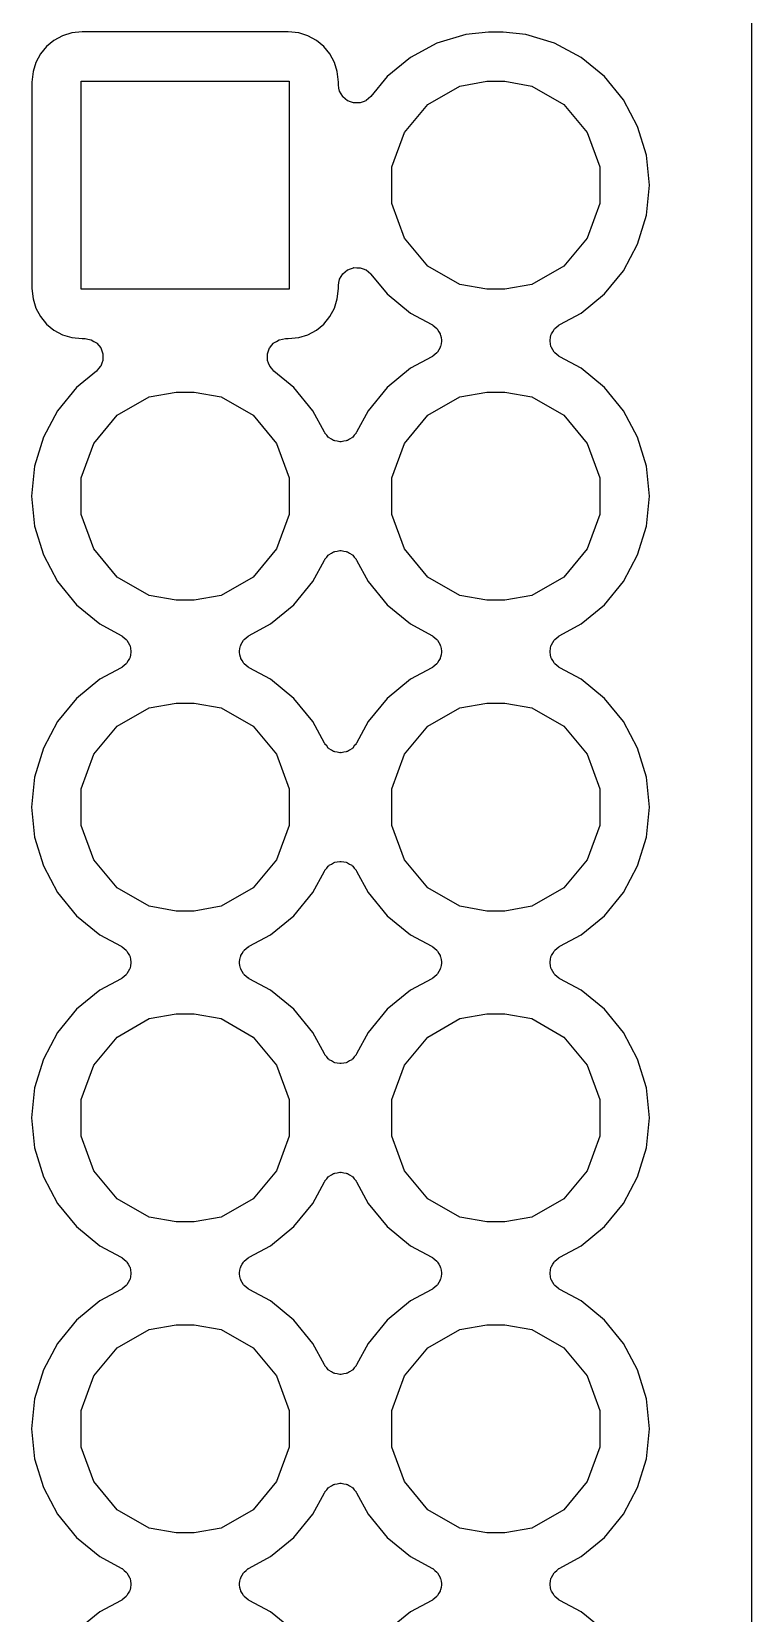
# Model space of a CAD drawing. Extents: x 91 to 190.2, y -113.9 to -59.9.
# Drawn here: x 183.63 to 189.52, y -82.08 to -69.15 of the extents above; entities that cross this region are included whole.
import ezdxf

# ---------------------------------------------------------------- set-up
doc = ezdxf.new("R2010")
doc.units = 0
doc.header["$MEASUREMENT"] = 0
doc.layers.add('BLACK', color=7, linetype='CONTINUOUS')

msp = doc.modelspace()

# ---------------------------------------------------------------- linework, layer by layer
at = {"layer": 'BLACK', "linetype": 'CONTINUOUS'}
for p, q in [((189.52, -62.0385), (189.52, -108.284)), ((183.817, -69.2258), (183.756, -69.2758)), ((183.886, -69.1887), (183.817, -69.2258)), ((183.962, -69.1658), (183.886, -69.1887)), ((184.047, -69.1573), (183.962, -69.1658)), ((185.733, -69.1573), (184.047, -69.1573)), ((185.818, -69.1658), (185.733, -69.1573)), ((185.894, -69.1887), (185.818, -69.1658)), ((185.963, -69.2258), (185.894, -69.1887)), ((186.024, -69.2758), (185.963, -69.2258)), ((186.949, -69.2496), (186.732, -69.3656)), ((187.185, -69.1781), (186.949, -69.2496)), ((187.369, -69.16), (187.185, -69.1781)), ((187.491, -69.16), (187.369, -69.16)), ((187.675, -69.1781), (187.491, -69.16)), ((187.911, -69.2496), (187.675, -69.1781)), ((188.128, -69.3656), (187.911, -69.2496)), ((183.706, -69.3367), (183.669, -69.4062)), ((183.756, -69.2758), (183.706, -69.3367)), ((186.074, -69.3367), (186.024, -69.2758)), ((186.111, -69.4062), (186.074, -69.3367)), ((186.732, -69.3656), (186.542, -69.5218)), ((188.318, -69.5218), (188.128, -69.3656)), ((183.646, -69.4816), (183.637, -69.5674)), ((183.669, -69.4062), (183.646, -69.4816)), ((186.134, -69.4816), (186.111, -69.4062)), ((186.143, -69.5674), (186.134, -69.4816)), ((186.542, -69.5218), (186.409, -69.6842)), ((188.474, -69.7122), (188.318, -69.5218)), ((183.637, -69.5674), (183.637, -71.2526)), ((184.04, -71.26), (184.04, -69.56)), ((184.04, -69.56), (185.74, -69.56)), ((185.74, -69.56), (185.74, -71.26)), ((186.143, -69.589), (186.143, -69.5674)), ((186.143, -69.5898), (186.143, -69.589)), ((186.143, -69.5907), (186.143, -69.5898)), ((186.147, -69.6154), (186.143, -69.5907)), ((186.152, -69.6403), (186.147, -69.6154)), ((186.152, -69.641), (186.152, -69.6403)), ((186.152, -69.6419), (186.152, -69.641)), ((186.165, -69.6635), (186.152, -69.6419)), ((186.875, -69.7488), (187.135, -69.5989)), ((187.135, -69.5989), (187.356, -69.56)), ((187.356, -69.56), (187.504, -69.56)), ((187.504, -69.56), (187.725, -69.5989)), ((187.725, -69.5989), (187.985, -69.7488)), ((186.178, -69.6854), (186.165, -69.6635)), ((186.178, -69.686), (186.178, -69.6854)), ((186.179, -69.6867), (186.178, -69.686)), ((186.198, -69.7027), (186.179, -69.6867)), ((186.218, -69.7189), (186.198, -69.7027)), ((186.218, -69.7192), (186.218, -69.7189)), ((186.219, -69.7197), (186.218, -69.7192)), ((186.243, -69.7281), (186.219, -69.7197)), ((186.267, -69.7367), (186.243, -69.7281)), ((186.268, -69.737), (186.267, -69.7367)), ((186.267, -69.7367), (186.267, -69.7367)), ((186.293, -69.7367), (186.268, -69.737)), ((186.319, -69.7367), (186.293, -69.7367)), ((186.32, -69.7364), (186.319, -69.7365)), ((186.319, -69.7365), (186.319, -69.7367)), ((186.344, -69.7276), (186.32, -69.7364)), ((186.368, -69.7189), (186.344, -69.7276)), ((186.369, -69.7181), (186.368, -69.7184)), ((186.368, -69.7184), (186.368, -69.7189)), ((186.388, -69.7017), (186.369, -69.7181)), ((186.408, -69.6854), (186.388, -69.7017)), ((186.409, -69.6842), (186.408, -69.6847)), ((186.408, -69.6847), (186.408, -69.6854)), ((186.683, -69.9784), (186.875, -69.7488)), ((187.985, -69.7488), (188.177, -69.9784)), ((188.59, -69.9293), (188.474, -69.7122)), ((186.58, -70.2601), (186.683, -69.9784)), ((188.177, -69.9784), (188.28, -70.2601)), ((188.662, -70.165), (188.59, -69.9293)), ((188.686, -70.41), (188.662, -70.165)), ((186.58, -70.5599), (186.58, -70.2601)), ((188.28, -70.2601), (188.28, -70.5599)), ((188.662, -70.655), (188.686, -70.41)), ((186.683, -70.8416), (186.58, -70.5599)), ((188.28, -70.5599), (188.177, -70.8416)), ((188.59, -70.8907), (188.662, -70.655)), ((186.875, -71.0712), (186.683, -70.8416)), ((188.177, -70.8416), (187.985, -71.0712)), ((188.474, -71.1078), (188.59, -70.8907)), ((187.135, -71.2211), (186.875, -71.0712)), ((187.985, -71.0712), (187.725, -71.2211)), ((186.143, -71.2293), (186.147, -71.2046)), ((186.147, -71.2046), (186.152, -71.1797)), ((186.152, -71.1781), (186.165, -71.1565)), ((186.152, -71.179), (186.152, -71.1781)), ((186.152, -71.1797), (186.152, -71.179)), ((186.165, -71.1565), (186.178, -71.1346)), ((186.178, -71.134), (186.179, -71.1333)), ((186.178, -71.1346), (186.178, -71.134)), ((186.179, -71.1333), (186.198, -71.1173)), ((186.198, -71.1173), (186.218, -71.1011)), ((186.218, -71.1008), (186.219, -71.1003)), ((186.218, -71.1011), (186.218, -71.1008)), ((186.219, -71.1003), (186.243, -71.0919)), ((186.243, -71.0919), (186.267, -71.0833)), ((186.267, -71.0833), (186.268, -71.083)), ((186.267, -71.0833), (186.267, -71.0833)), ((186.268, -71.083), (186.293, -71.0833)), ((186.293, -71.0833), (186.319, -71.0833)), ((186.319, -71.0833), (186.319, -71.0835)), ((186.319, -71.0835), (186.32, -71.0836)), ((186.32, -71.0836), (186.344, -71.0924)), ((186.344, -71.0924), (186.368, -71.1011)), ((186.368, -71.1011), (186.368, -71.1016)), ((186.368, -71.1016), (186.369, -71.1019)), ((186.369, -71.1019), (186.388, -71.1183)), ((186.388, -71.1183), (186.408, -71.1346)), ((186.408, -71.1346), (186.408, -71.1353)), ((186.408, -71.1353), (186.409, -71.1358)), ((186.409, -71.1358), (186.542, -71.2982)), ((188.318, -71.2982), (188.474, -71.1078)), ((183.637, -71.2526), (183.646, -71.3384)), ((185.74, -71.26), (184.04, -71.26)), ((186.134, -71.3384), (186.143, -71.2526)), ((186.143, -71.2302), (186.143, -71.2293)), ((186.143, -71.231), (186.143, -71.2302)), ((186.143, -71.2526), (186.143, -71.231)), ((186.542, -71.2982), (186.732, -71.4544)), ((187.356, -71.26), (187.135, -71.2211)), ((187.504, -71.26), (187.356, -71.26)), ((187.725, -71.2211), (187.504, -71.26)), ((188.128, -71.4544), (188.318, -71.2982)), ((183.646, -71.3384), (183.669, -71.4138)), ((183.669, -71.4138), (183.706, -71.4833)), ((186.074, -71.4833), (186.111, -71.4138)), ((186.111, -71.4138), (186.134, -71.3384)), ((186.732, -71.4544), (186.907, -71.5477)), ((187.953, -71.5477), (188.128, -71.4544)), ((183.706, -71.4833), (183.756, -71.5442)), ((183.756, -71.5442), (183.817, -71.5942)), ((185.963, -71.5942), (186.024, -71.5442)), ((186.024, -71.5442), (186.074, -71.4833)), ((186.907, -71.5477), (186.911, -71.5508)), ((186.911, -71.5508), (186.915, -71.5526)), ((186.915, -71.5526), (186.931, -71.5668)), ((186.931, -71.5668), (186.948, -71.5799)), ((186.948, -71.5799), (186.95, -71.5841)), ((186.95, -71.5841), (186.954, -71.5874)), ((186.954, -71.5874), (186.964, -71.6061)), ((187.896, -71.6061), (187.906, -71.5874)), ((187.906, -71.5874), (187.91, -71.5841)), ((187.91, -71.5841), (187.912, -71.5799)), ((187.912, -71.5799), (187.929, -71.5668)), ((187.929, -71.5668), (187.945, -71.5526)), ((187.945, -71.5526), (187.949, -71.5508)), ((187.949, -71.5508), (187.953, -71.5477)), ((183.817, -71.5942), (183.886, -71.6313)), ((183.886, -71.6313), (183.962, -71.6542)), ((183.962, -71.6542), (184.047, -71.6627)), ((184.047, -71.6627), (184.069, -71.6627)), ((184.069, -71.6627), (184.07, -71.6628)), ((184.07, -71.6628), (184.071, -71.6627)), ((184.071, -71.6627), (184.095, -71.6673)), ((184.095, -71.6673), (184.12, -71.6717)), ((184.12, -71.6717), (184.121, -71.6721)), ((184.121, -71.6721), (184.122, -71.6723)), ((184.122, -71.6723), (184.144, -71.6851)), ((184.144, -71.6851), (184.165, -71.6978)), ((184.165, -71.6978), (184.166, -71.6984)), ((184.166, -71.6984), (184.167, -71.6988)), ((184.167, -71.6988), (184.183, -71.7183)), ((184.183, -71.7183), (184.199, -71.7377)), ((185.581, -71.7377), (185.597, -71.7183)), ((185.597, -71.7183), (185.613, -71.6988)), ((185.613, -71.6988), (185.614, -71.6984)), ((185.614, -71.6984), (185.615, -71.6978)), ((185.615, -71.6978), (185.636, -71.6851)), ((185.636, -71.6851), (185.658, -71.6723)), ((185.658, -71.6723), (185.659, -71.6721)), ((185.659, -71.6721), (185.66, -71.6717)), ((185.66, -71.6717), (185.685, -71.6673)), ((185.685, -71.6673), (185.709, -71.6627)), ((185.709, -71.6627), (185.71, -71.6628)), ((185.71, -71.6628), (185.711, -71.6627)), ((185.711, -71.6627), (185.733, -71.6627)), ((185.733, -71.6627), (185.818, -71.6542)), ((185.818, -71.6542), (185.894, -71.6313)), ((185.894, -71.6313), (185.963, -71.5942)), ((186.964, -71.6061), (186.975, -71.6241)), ((186.975, -71.6241), (186.976, -71.629)), ((186.976, -71.629), (186.979, -71.6333)), ((186.979, -71.6333), (186.982, -71.6543)), ((186.982, -71.7057), (186.979, -71.7267)), ((186.982, -71.6543), (186.986, -71.6751)), ((186.986, -71.6849), (186.982, -71.7057)), ((186.986, -71.6751), (186.985, -71.68)), ((186.985, -71.68), (186.986, -71.6849)), ((187.874, -71.6751), (187.878, -71.6543)), ((187.875, -71.68), (187.874, -71.6751)), ((187.874, -71.6849), (187.875, -71.68)), ((187.878, -71.7057), (187.874, -71.6849)), ((187.878, -71.6543), (187.881, -71.6333)), ((187.881, -71.7267), (187.878, -71.7057)), ((187.881, -71.6333), (187.884, -71.629)), ((187.884, -71.629), (187.885, -71.6241)), ((187.885, -71.6241), (187.896, -71.6061)), ((184.199, -71.7377), (184.199, -71.7384)), ((184.199, -71.7384), (184.2, -71.7391)), ((184.2, -71.7391), (184.208, -71.7628)), ((184.208, -71.7628), (184.217, -71.7866)), ((184.216, -71.8403), (184.208, -71.8639)), ((184.217, -71.8387), (184.216, -71.8395)), ((184.216, -71.8395), (184.216, -71.8403)), ((184.217, -71.7866), (184.217, -71.7874)), ((184.217, -71.7874), (184.217, -71.7882)), ((184.217, -71.7882), (184.217, -71.8134)), ((184.217, -71.8134), (184.217, -71.8387)), ((185.563, -71.7866), (185.572, -71.7629)), ((185.563, -71.7874), (185.563, -71.7866)), ((185.563, -71.7882), (185.563, -71.7874)), ((185.563, -71.8135), (185.563, -71.7882)), ((185.563, -71.8387), (185.563, -71.8135)), ((185.564, -71.8395), (185.563, -71.8387)), ((185.564, -71.8403), (185.564, -71.8395)), ((185.572, -71.8639), (185.564, -71.8403)), ((185.572, -71.7629), (185.58, -71.7391)), ((185.58, -71.7391), (185.581, -71.7384)), ((185.581, -71.7384), (185.581, -71.7377)), ((186.907, -71.8123), (186.732, -71.9056)), ((186.911, -71.8092), (186.907, -71.8123)), ((186.915, -71.8074), (186.911, -71.8092)), ((186.931, -71.7932), (186.915, -71.8074)), ((186.948, -71.7801), (186.931, -71.7932)), ((186.95, -71.7759), (186.948, -71.7801)), ((186.954, -71.7726), (186.95, -71.7759)), ((186.964, -71.7539), (186.954, -71.7726)), ((186.975, -71.7359), (186.964, -71.7539)), ((186.976, -71.731), (186.975, -71.7359)), ((186.979, -71.7267), (186.976, -71.731)), ((187.884, -71.731), (187.881, -71.7267)), ((187.885, -71.7359), (187.884, -71.731)), ((187.896, -71.7539), (187.885, -71.7359)), ((187.906, -71.7726), (187.896, -71.7539)), ((187.91, -71.7759), (187.906, -71.7726)), ((187.912, -71.7801), (187.91, -71.7759)), ((187.929, -71.7932), (187.912, -71.7801)), ((187.945, -71.8074), (187.929, -71.7932)), ((187.949, -71.8092), (187.945, -71.8074)), ((187.953, -71.8123), (187.949, -71.8092)), ((188.128, -71.9056), (187.953, -71.8123)), ((184.164, -71.9286), (184.002, -72.0618)), ((184.165, -71.928), (184.164, -71.9286)), ((184.182, -71.9082), (184.165, -71.9276)), ((184.165, -71.9276), (184.165, -71.928)), ((184.198, -71.8891), (184.182, -71.9082)), ((184.199, -71.8877), (184.198, -71.8883)), ((184.198, -71.8883), (184.198, -71.8891)), ((184.208, -71.8639), (184.199, -71.8877)), ((185.581, -71.8877), (185.572, -71.8639)), ((185.582, -71.8883), (185.581, -71.8877)), ((185.582, -71.8891), (185.582, -71.8883)), ((185.598, -71.9082), (185.582, -71.8891)), ((185.615, -71.9276), (185.598, -71.9082)), ((185.615, -71.928), (185.615, -71.9276)), ((185.616, -71.9286), (185.615, -71.928)), ((185.778, -72.0618), (185.616, -71.9286)), ((186.732, -71.9056), (186.542, -72.0618)), ((188.318, -72.0618), (188.128, -71.9056)), ((184.002, -72.0618), (183.846, -72.2522)), ((184.595, -72.1389), (184.816, -72.1)), ((184.816, -72.1), (184.964, -72.1)), ((184.964, -72.1), (185.185, -72.1389)), ((185.934, -72.2522), (185.778, -72.0618)), ((186.542, -72.0618), (186.386, -72.2522)), ((187.135, -72.1389), (187.356, -72.1)), ((187.356, -72.1), (187.504, -72.1)), ((187.504, -72.1), (187.725, -72.1389)), ((188.474, -72.2522), (188.318, -72.0618)), ((184.335, -72.2888), (184.595, -72.1389)), ((185.185, -72.1389), (185.445, -72.2888)), ((186.875, -72.2888), (187.135, -72.1389)), ((187.725, -72.1389), (187.985, -72.2888)), ((183.846, -72.2522), (183.73, -72.4693)), ((184.143, -72.5184), (184.335, -72.2888)), ((185.445, -72.2888), (185.637, -72.5184)), ((186.028, -72.4268), (185.934, -72.2522)), ((186.386, -72.2522), (186.292, -72.4268)), ((186.683, -72.5184), (186.875, -72.2888)), ((187.985, -72.2888), (188.177, -72.5184)), ((188.59, -72.4693), (188.474, -72.2522)), ((183.73, -72.4693), (183.658, -72.705)), ((186.031, -72.4307), (186.028, -72.4268)), ((186.033, -72.4353), (186.031, -72.4307)), ((186.047, -72.4511), (186.033, -72.4353)), ((186.06, -72.4678), (186.047, -72.4511)), ((186.064, -72.4704), (186.06, -72.4678)), ((186.067, -72.4741), (186.064, -72.4704)), ((186.086, -72.4841), (186.067, -72.4741)), ((186.104, -72.4953), (186.086, -72.4841)), ((186.109, -72.4963), (186.104, -72.4953)), ((186.113, -72.4987), (186.109, -72.4963)), ((186.211, -72.4963), (186.207, -72.4987)), ((186.216, -72.4953), (186.211, -72.4963)), ((186.234, -72.4841), (186.216, -72.4953)), ((186.253, -72.4741), (186.234, -72.4841)), ((186.256, -72.4704), (186.253, -72.4741)), ((186.26, -72.4678), (186.256, -72.4704)), ((186.273, -72.4511), (186.26, -72.4678)), ((186.287, -72.4353), (186.273, -72.4511)), ((186.289, -72.4307), (186.287, -72.4353)), ((186.292, -72.4268), (186.289, -72.4307)), ((188.662, -72.705), (188.59, -72.4693)), ((184.04, -72.8001), (184.143, -72.5184)), ((185.637, -72.5184), (185.74, -72.8001)), ((186.134, -72.5017), (186.113, -72.4987)), ((186.155, -72.506), (186.134, -72.5017)), ((186.16, -72.5053), (186.155, -72.506)), ((186.165, -72.506), (186.16, -72.5053)), ((186.186, -72.5017), (186.165, -72.506)), ((186.207, -72.4987), (186.186, -72.5017)), ((186.58, -72.8001), (186.683, -72.5184)), ((188.177, -72.5184), (188.28, -72.8001)), ((183.658, -72.705), (183.634, -72.95)), ((188.686, -72.95), (188.662, -72.705)), ((184.04, -73.0999), (184.04, -72.8001)), ((185.74, -72.8001), (185.74, -73.0999)), ((186.58, -73.0999), (186.58, -72.8001)), ((188.28, -72.8001), (188.28, -73.0999)), ((183.634, -72.95), (183.658, -73.195)), ((188.662, -73.195), (188.686, -72.95)), ((184.143, -73.3816), (184.04, -73.0999)), ((185.74, -73.0999), (185.637, -73.3816)), ((186.683, -73.3816), (186.58, -73.0999)), ((188.28, -73.0999), (188.177, -73.3816)), ((183.658, -73.195), (183.73, -73.4307)), ((188.59, -73.4307), (188.662, -73.195)), ((184.335, -73.6112), (184.143, -73.3816)), ((185.637, -73.3816), (185.445, -73.6112)), ((186.109, -73.4037), (186.113, -73.4013)), ((186.113, -73.4013), (186.134, -73.3983)), ((186.134, -73.3983), (186.155, -73.394)), ((186.155, -73.394), (186.16, -73.3947)), ((186.16, -73.3947), (186.165, -73.394)), ((186.165, -73.394), (186.186, -73.3983)), ((186.186, -73.3983), (186.207, -73.4013)), ((186.207, -73.4013), (186.211, -73.4037)), ((186.875, -73.6112), (186.683, -73.3816)), ((188.177, -73.3816), (187.985, -73.6112)), ((183.73, -73.4307), (183.846, -73.6478)), ((185.934, -73.6478), (186.028, -73.4732)), ((186.028, -73.4732), (186.031, -73.4693)), ((186.031, -73.4693), (186.033, -73.4647)), ((186.033, -73.4647), (186.047, -73.4489)), ((186.047, -73.4489), (186.06, -73.4322)), ((186.06, -73.4322), (186.064, -73.4296)), ((186.064, -73.4296), (186.067, -73.4259)), ((186.067, -73.4259), (186.086, -73.4159)), ((186.086, -73.4159), (186.104, -73.4047)), ((186.104, -73.4047), (186.109, -73.4037)), ((186.211, -73.4037), (186.216, -73.4047)), ((186.216, -73.4047), (186.234, -73.4159)), ((186.234, -73.4159), (186.253, -73.4259)), ((186.253, -73.4259), (186.256, -73.4296)), ((186.256, -73.4296), (186.26, -73.4322)), ((186.26, -73.4322), (186.273, -73.4489)), ((186.273, -73.4489), (186.287, -73.4647)), ((186.287, -73.4647), (186.289, -73.4693)), ((186.289, -73.4693), (186.292, -73.4732)), ((186.292, -73.4732), (186.386, -73.6478)), ((188.474, -73.6478), (188.59, -73.4307)), ((183.846, -73.6478), (184.002, -73.8382)), ((184.595, -73.7611), (184.335, -73.6112)), ((185.445, -73.6112), (185.185, -73.7611)), ((185.778, -73.8382), (185.934, -73.6478)), ((186.386, -73.6478), (186.542, -73.8382)), ((187.135, -73.7611), (186.875, -73.6112)), ((187.985, -73.6112), (187.725, -73.7611)), ((188.318, -73.8382), (188.474, -73.6478)), ((184.816, -73.8), (184.595, -73.7611)), ((185.185, -73.7611), (184.964, -73.8)), ((187.356, -73.8), (187.135, -73.7611)), ((187.725, -73.7611), (187.504, -73.8)), ((184.002, -73.8382), (184.192, -73.9944)), ((184.964, -73.8), (184.816, -73.8)), ((185.588, -73.9944), (185.778, -73.8382)), ((186.542, -73.8382), (186.732, -73.9944)), ((187.504, -73.8), (187.356, -73.8)), ((188.128, -73.9944), (188.318, -73.8382)), ((184.192, -73.9944), (184.367, -74.0877)), ((185.413, -74.0877), (185.588, -73.9944)), ((186.732, -73.9944), (186.907, -74.0877)), ((187.953, -74.0877), (188.128, -73.9944)), ((184.367, -74.0877), (184.371, -74.0908)), ((184.371, -74.0908), (184.375, -74.0926)), ((184.375, -74.0926), (184.391, -74.1068)), ((184.391, -74.1068), (184.408, -74.1199)), ((184.408, -74.1199), (184.41, -74.1241)), ((184.41, -74.1241), (184.414, -74.1274)), ((184.414, -74.1274), (184.424, -74.1461)), ((184.424, -74.1461), (184.435, -74.1641)), ((184.435, -74.1641), (184.436, -74.169)), ((184.436, -74.169), (184.439, -74.1733)), ((184.439, -74.1733), (184.442, -74.1943)), ((185.338, -74.1943), (185.341, -74.1733)), ((185.341, -74.1733), (185.344, -74.169)), ((185.344, -74.169), (185.345, -74.1641)), ((185.345, -74.1641), (185.356, -74.1461)), ((185.356, -74.1461), (185.366, -74.1274)), ((185.366, -74.1274), (185.37, -74.1241)), ((185.37, -74.1241), (185.372, -74.1199)), ((185.372, -74.1199), (185.389, -74.1068)), ((185.389, -74.1068), (185.405, -74.0926)), ((185.405, -74.0926), (185.409, -74.0908)), ((185.409, -74.0908), (185.413, -74.0877)), ((186.907, -74.0877), (186.911, -74.0908)), ((186.911, -74.0908), (186.915, -74.0926)), ((186.915, -74.0926), (186.931, -74.1068)), ((186.931, -74.1068), (186.948, -74.1199)), ((186.948, -74.1199), (186.95, -74.1241)), ((186.95, -74.1241), (186.954, -74.1274)), ((186.954, -74.1274), (186.964, -74.1461)), ((186.964, -74.1461), (186.975, -74.1641)), ((186.975, -74.1641), (186.976, -74.169)), ((186.976, -74.169), (186.979, -74.1733)), ((186.979, -74.1733), (186.982, -74.1943)), ((187.878, -74.1943), (187.881, -74.1733)), ((187.881, -74.1733), (187.884, -74.169)), ((187.884, -74.169), (187.885, -74.1641)), ((187.885, -74.1641), (187.896, -74.1461)), ((187.896, -74.1461), (187.906, -74.1274)), ((187.906, -74.1274), (187.91, -74.1241)), ((187.91, -74.1241), (187.912, -74.1199)), ((187.912, -74.1199), (187.929, -74.1068)), ((187.929, -74.1068), (187.945, -74.0926)), ((187.945, -74.0926), (187.949, -74.0908)), ((187.949, -74.0908), (187.953, -74.0877)), ((184.424, -74.2939), (184.414, -74.3126)), ((184.435, -74.2759), (184.424, -74.2939)), ((184.436, -74.271), (184.435, -74.2759)), ((184.439, -74.2667), (184.436, -74.271)), ((184.442, -74.2457), (184.439, -74.2667)), ((184.442, -74.1943), (184.446, -74.2151)), ((184.446, -74.2249), (184.442, -74.2457)), ((184.446, -74.2151), (184.445, -74.22)), ((184.445, -74.22), (184.446, -74.2249)), ((185.334, -74.2151), (185.338, -74.1943)), ((185.335, -74.22), (185.334, -74.2151)), ((185.334, -74.2249), (185.335, -74.22)), ((185.338, -74.2457), (185.334, -74.2249)), ((185.341, -74.2667), (185.338, -74.2457)), ((185.344, -74.271), (185.341, -74.2667)), ((185.345, -74.2759), (185.344, -74.271)), ((185.356, -74.2939), (185.345, -74.2759)), ((185.366, -74.3126), (185.356, -74.2939)), ((186.964, -74.2939), (186.954, -74.3126)), ((186.975, -74.2759), (186.964, -74.2939)), ((186.976, -74.271), (186.975, -74.2759)), ((186.979, -74.2667), (186.976, -74.271)), ((186.982, -74.2457), (186.979, -74.2667)), ((186.982, -74.1943), (186.986, -74.2151)), ((186.986, -74.2249), (186.982, -74.2457)), ((186.986, -74.2151), (186.985, -74.22)), ((186.985, -74.22), (186.986, -74.2249)), ((187.874, -74.2151), (187.878, -74.1943)), ((187.875, -74.22), (187.874, -74.2151)), ((187.874, -74.2249), (187.875, -74.22)), ((187.878, -74.2457), (187.874, -74.2249)), ((187.881, -74.2667), (187.878, -74.2457)), ((187.884, -74.271), (187.881, -74.2667)), ((187.885, -74.2759), (187.884, -74.271)), ((187.896, -74.2939), (187.885, -74.2759)), ((187.906, -74.3126), (187.896, -74.2939)), ((184.367, -74.3523), (184.192, -74.4456)), ((184.371, -74.3492), (184.367, -74.3523)), ((184.375, -74.3474), (184.371, -74.3492)), ((184.391, -74.3332), (184.375, -74.3474)), ((184.408, -74.3201), (184.391, -74.3332)), ((184.41, -74.3159), (184.408, -74.3201)), ((184.414, -74.3126), (184.41, -74.3159)), ((185.37, -74.3159), (185.366, -74.3126)), ((185.372, -74.3201), (185.37, -74.3159)), ((185.389, -74.3332), (185.372, -74.3201)), ((185.405, -74.3474), (185.389, -74.3332)), ((185.409, -74.3492), (185.405, -74.3474)), ((185.413, -74.3523), (185.409, -74.3492)), ((185.588, -74.4456), (185.413, -74.3523)), ((186.907, -74.3523), (186.732, -74.4456)), ((186.911, -74.3492), (186.907, -74.3523)), ((186.915, -74.3474), (186.911, -74.3492)), ((186.931, -74.3332), (186.915, -74.3474)), ((186.948, -74.3201), (186.931, -74.3332)), ((186.95, -74.3159), (186.948, -74.3201)), ((186.954, -74.3126), (186.95, -74.3159)), ((187.91, -74.3159), (187.906, -74.3126)), ((187.912, -74.3201), (187.91, -74.3159)), ((187.929, -74.3332), (187.912, -74.3201)), ((187.945, -74.3474), (187.929, -74.3332)), ((187.949, -74.3492), (187.945, -74.3474)), ((187.953, -74.3523), (187.949, -74.3492)), ((188.128, -74.4456), (187.953, -74.3523)), ((184.192, -74.4456), (184.002, -74.6018)), ((185.778, -74.6018), (185.588, -74.4456)), ((186.732, -74.4456), (186.542, -74.6018)), ((188.318, -74.6018), (188.128, -74.4456)), ((184.002, -74.6018), (183.846, -74.7922)), ((184.335, -74.8288), (184.595, -74.6789)), ((184.595, -74.6789), (184.816, -74.64)), ((184.816, -74.64), (184.964, -74.64)), ((184.964, -74.64), (185.185, -74.6789)), ((185.185, -74.6789), (185.445, -74.8288)), ((185.934, -74.7922), (185.778, -74.6018)), ((186.542, -74.6018), (186.386, -74.7922)), ((186.875, -74.8288), (187.135, -74.6789)), ((187.135, -74.6789), (187.356, -74.64)), ((187.356, -74.64), (187.504, -74.64)), ((187.504, -74.64), (187.725, -74.6789)), ((187.725, -74.6789), (187.985, -74.8288)), ((188.474, -74.7922), (188.318, -74.6018)), ((183.846, -74.7922), (183.73, -75.0093)), ((186.028, -74.9668), (185.934, -74.7922)), ((186.386, -74.7922), (186.292, -74.9668)), ((188.59, -75.0093), (188.474, -74.7922)), ((184.143, -75.0584), (184.335, -74.8288)), ((185.445, -74.8288), (185.637, -75.0584)), ((186.683, -75.0584), (186.875, -74.8288)), ((187.985, -74.8288), (188.177, -75.0584)), ((183.73, -75.0093), (183.658, -75.245)), ((184.04, -75.3401), (184.143, -75.0584)), ((185.637, -75.0584), (185.74, -75.3401)), ((186.031, -74.9707), (186.028, -74.9668)), ((186.033, -74.9753), (186.031, -74.9707)), ((186.047, -74.9911), (186.033, -74.9753)), ((186.06, -75.0078), (186.047, -74.9911)), ((186.064, -75.0104), (186.06, -75.0078)), ((186.067, -75.0141), (186.064, -75.0104)), ((186.086, -75.0241), (186.067, -75.0141)), ((186.104, -75.0353), (186.086, -75.0241)), ((186.109, -75.0363), (186.104, -75.0353)), ((186.113, -75.0387), (186.109, -75.0363)), ((186.134, -75.0417), (186.113, -75.0387)), ((186.155, -75.046), (186.134, -75.0417)), ((186.16, -75.0453), (186.155, -75.046)), ((186.165, -75.046), (186.16, -75.0453)), ((186.186, -75.0417), (186.165, -75.046)), ((186.207, -75.0387), (186.186, -75.0417)), ((186.211, -75.0363), (186.207, -75.0387)), ((186.216, -75.0353), (186.211, -75.0363)), ((186.234, -75.0241), (186.216, -75.0353)), ((186.253, -75.0141), (186.234, -75.0241)), ((186.256, -75.0104), (186.253, -75.0141)), ((186.26, -75.0078), (186.256, -75.0104)), ((186.273, -74.9911), (186.26, -75.0078)), ((186.287, -74.9753), (186.273, -74.9911)), ((186.289, -74.9707), (186.287, -74.9753)), ((186.292, -74.9668), (186.289, -74.9707)), ((186.58, -75.3401), (186.683, -75.0584)), ((188.177, -75.0584), (188.28, -75.3401)), ((188.662, -75.245), (188.59, -75.0093)), ((183.658, -75.245), (183.634, -75.49)), ((184.04, -75.6399), (184.04, -75.3401)), ((185.74, -75.3401), (185.74, -75.6399)), ((186.58, -75.6399), (186.58, -75.3401)), ((188.28, -75.3401), (188.28, -75.6399)), ((188.686, -75.49), (188.662, -75.245)), ((183.634, -75.49), (183.658, -75.735)), ((188.662, -75.735), (188.686, -75.49)), ((184.143, -75.9216), (184.04, -75.6399)), ((185.74, -75.6399), (185.637, -75.9216)), ((186.683, -75.9216), (186.58, -75.6399)), ((188.28, -75.6399), (188.177, -75.9216)), ((183.658, -75.735), (183.73, -75.9707)), ((188.59, -75.9707), (188.662, -75.735)), ((183.73, -75.9707), (183.846, -76.1878)), ((184.335, -76.1512), (184.143, -75.9216)), ((185.637, -75.9216), (185.445, -76.1512)), ((186.047, -75.9889), (186.06, -75.9722)), ((186.06, -75.9722), (186.064, -75.9696)), ((186.064, -75.9696), (186.067, -75.9659)), ((186.067, -75.9659), (186.086, -75.9559)), ((186.086, -75.9559), (186.104, -75.9447)), ((186.104, -75.9447), (186.109, -75.9437)), ((186.109, -75.9437), (186.113, -75.9413)), ((186.113, -75.9413), (186.134, -75.9383)), ((186.134, -75.9383), (186.155, -75.934)), ((186.155, -75.934), (186.16, -75.9347)), ((186.16, -75.9347), (186.165, -75.934)), ((186.165, -75.934), (186.186, -75.9383)), ((186.186, -75.9383), (186.207, -75.9413)), ((186.207, -75.9413), (186.211, -75.9437)), ((186.211, -75.9437), (186.216, -75.9447)), ((186.216, -75.9447), (186.234, -75.9559)), ((186.234, -75.9559), (186.253, -75.9659)), ((186.253, -75.9659), (186.256, -75.9696)), ((186.256, -75.9696), (186.26, -75.9722)), ((186.26, -75.9722), (186.273, -75.9889)), ((186.875, -76.1512), (186.683, -75.9216)), ((188.177, -75.9216), (187.985, -76.1512)), ((188.474, -76.1878), (188.59, -75.9707)), ((185.934, -76.1878), (186.028, -76.0132)), ((186.028, -76.0132), (186.031, -76.0093)), ((186.031, -76.0093), (186.033, -76.0047)), ((186.033, -76.0047), (186.047, -75.9889)), ((186.273, -75.9889), (186.287, -76.0047)), ((186.287, -76.0047), (186.289, -76.0093)), ((186.289, -76.0093), (186.292, -76.0132)), ((186.292, -76.0132), (186.386, -76.1878)), ((183.846, -76.1878), (184.002, -76.3782)), ((184.595, -76.3011), (184.335, -76.1512)), ((185.445, -76.1512), (185.185, -76.3011)), ((185.778, -76.3782), (185.934, -76.1878)), ((186.386, -76.1878), (186.542, -76.3782)), ((187.135, -76.3011), (186.875, -76.1512)), ((187.985, -76.1512), (187.725, -76.3011)), ((188.318, -76.3782), (188.474, -76.1878)), ((184.816, -76.34), (184.595, -76.3011)), ((184.964, -76.34), (184.816, -76.34)), ((185.185, -76.3011), (184.964, -76.34)), ((187.356, -76.34), (187.135, -76.3011)), ((187.504, -76.34), (187.356, -76.34)), ((187.725, -76.3011), (187.504, -76.34)), ((184.002, -76.3782), (184.192, -76.5344)), ((185.588, -76.5344), (185.778, -76.3782)), ((186.542, -76.3782), (186.732, -76.5344)), ((188.128, -76.5344), (188.318, -76.3782)), ((184.192, -76.5344), (184.367, -76.6277)), ((184.367, -76.6277), (184.371, -76.6308)), ((184.371, -76.6308), (184.375, -76.6326)), ((184.375, -76.6326), (184.391, -76.6468)), ((185.389, -76.6468), (185.405, -76.6326)), ((185.405, -76.6326), (185.409, -76.6308)), ((185.409, -76.6308), (185.413, -76.6277)), ((185.413, -76.6277), (185.588, -76.5344)), ((186.732, -76.5344), (186.907, -76.6277)), ((186.907, -76.6277), (186.911, -76.6308)), ((186.911, -76.6308), (186.915, -76.6326)), ((186.915, -76.6326), (186.931, -76.6468)), ((187.929, -76.6468), (187.945, -76.6326)), ((187.945, -76.6326), (187.949, -76.6308)), ((187.949, -76.6308), (187.953, -76.6277)), ((187.953, -76.6277), (188.128, -76.5344)), ((184.391, -76.6468), (184.408, -76.6599)), ((184.408, -76.6599), (184.41, -76.6641)), ((184.41, -76.6641), (184.414, -76.6674)), ((184.414, -76.6674), (184.424, -76.6861)), ((184.424, -76.6861), (184.435, -76.7041)), ((184.435, -76.7041), (184.436, -76.709)), ((184.436, -76.709), (184.439, -76.7133)), ((184.439, -76.7133), (184.442, -76.7343)), ((184.442, -76.7343), (184.446, -76.7551)), ((184.446, -76.7551), (184.445, -76.76)), ((184.445, -76.76), (184.446, -76.7649)), ((185.334, -76.7551), (185.338, -76.7343)), ((185.335, -76.76), (185.334, -76.7551)), ((185.334, -76.7649), (185.335, -76.76)), ((185.338, -76.7343), (185.341, -76.7133)), ((185.341, -76.7133), (185.344, -76.709)), ((185.344, -76.709), (185.345, -76.7041)), ((185.345, -76.7041), (185.356, -76.6861)), ((185.356, -76.6861), (185.366, -76.6674)), ((185.366, -76.6674), (185.37, -76.6641)), ((185.37, -76.6641), (185.372, -76.6599)), ((185.372, -76.6599), (185.389, -76.6468)), ((186.931, -76.6468), (186.948, -76.6599)), ((186.948, -76.6599), (186.95, -76.6641)), ((186.95, -76.6641), (186.954, -76.6674)), ((186.954, -76.6674), (186.964, -76.6861)), ((186.964, -76.6861), (186.975, -76.7041)), ((186.975, -76.7041), (186.976, -76.709)), ((186.976, -76.709), (186.979, -76.7133)), ((186.979, -76.7133), (186.982, -76.7343)), ((186.982, -76.7343), (186.986, -76.7551)), ((186.986, -76.7551), (186.985, -76.76)), ((186.985, -76.76), (186.986, -76.7649)), ((187.874, -76.7551), (187.878, -76.7343)), ((187.875, -76.76), (187.874, -76.7551)), ((187.874, -76.7649), (187.875, -76.76)), ((187.878, -76.7343), (187.881, -76.7133)), ((187.881, -76.7133), (187.884, -76.709)), ((187.884, -76.709), (187.885, -76.7041)), ((187.885, -76.7041), (187.896, -76.6861)), ((187.896, -76.6861), (187.906, -76.6674)), ((187.906, -76.6674), (187.91, -76.6641)), ((187.91, -76.6641), (187.912, -76.6599)), ((187.912, -76.6599), (187.929, -76.6468)), ((184.367, -76.8923), (184.192, -76.9856)), ((184.371, -76.8892), (184.367, -76.8923)), ((184.375, -76.8874), (184.371, -76.8892)), ((184.391, -76.8732), (184.375, -76.8874)), ((184.408, -76.8601), (184.391, -76.8732)), ((184.41, -76.8559), (184.408, -76.8601)), ((184.414, -76.8526), (184.41, -76.8559)), ((184.424, -76.8339), (184.414, -76.8526)), ((184.435, -76.8159), (184.424, -76.8339)), ((184.436, -76.811), (184.435, -76.8159)), ((184.439, -76.8067), (184.436, -76.811)), ((184.442, -76.7857), (184.439, -76.8067)), ((184.446, -76.7649), (184.442, -76.7857)), ((185.338, -76.7857), (185.334, -76.7649)), ((185.341, -76.8067), (185.338, -76.7857)), ((185.344, -76.811), (185.341, -76.8067)), ((185.345, -76.8159), (185.344, -76.811)), ((185.356, -76.8339), (185.345, -76.8159)), ((185.366, -76.8526), (185.356, -76.8339)), ((185.37, -76.8559), (185.366, -76.8526)), ((185.372, -76.8601), (185.37, -76.8559)), ((185.389, -76.8732), (185.372, -76.8601)), ((185.405, -76.8874), (185.389, -76.8732)), ((185.409, -76.8892), (185.405, -76.8874)), ((185.413, -76.8923), (185.409, -76.8892)), ((185.588, -76.9856), (185.413, -76.8923)), ((186.907, -76.8923), (186.732, -76.9856)), ((186.911, -76.8892), (186.907, -76.8923)), ((186.915, -76.8874), (186.911, -76.8892)), ((186.931, -76.8732), (186.915, -76.8874)), ((186.948, -76.8601), (186.931, -76.8732)), ((186.95, -76.8559), (186.948, -76.8601)), ((186.954, -76.8526), (186.95, -76.8559)), ((186.964, -76.8339), (186.954, -76.8526)), ((186.975, -76.8159), (186.964, -76.8339)), ((186.976, -76.811), (186.975, -76.8159)), ((186.979, -76.8067), (186.976, -76.811)), ((186.982, -76.7857), (186.979, -76.8067)), ((186.986, -76.7649), (186.982, -76.7857)), ((187.878, -76.7857), (187.874, -76.7649)), ((187.881, -76.8067), (187.878, -76.7857)), ((187.884, -76.811), (187.881, -76.8067)), ((187.885, -76.8159), (187.884, -76.811)), ((187.896, -76.8339), (187.885, -76.8159)), ((187.906, -76.8526), (187.896, -76.8339)), ((187.91, -76.8559), (187.906, -76.8526)), ((187.912, -76.8601), (187.91, -76.8559)), ((187.929, -76.8732), (187.912, -76.8601)), ((187.945, -76.8874), (187.929, -76.8732)), ((187.949, -76.8892), (187.945, -76.8874)), ((187.953, -76.8923), (187.949, -76.8892)), ((188.128, -76.9856), (187.953, -76.8923)), ((184.192, -76.9856), (184.002, -77.1418)), ((185.778, -77.1418), (185.588, -76.9856)), ((186.732, -76.9856), (186.542, -77.1418)), ((188.318, -77.1418), (188.128, -76.9856)), ((184.002, -77.1418), (183.846, -77.3322)), ((185.934, -77.3322), (185.778, -77.1418)), ((186.542, -77.1418), (186.386, -77.3322)), ((188.474, -77.3322), (188.318, -77.1418)), ((184.335, -77.3688), (184.595, -77.2189)), ((184.595, -77.2189), (184.816, -77.18)), ((184.816, -77.18), (184.964, -77.18)), ((184.964, -77.18), (185.185, -77.2189)), ((185.185, -77.2189), (185.445, -77.3688)), ((186.875, -77.3688), (187.135, -77.2189)), ((187.135, -77.2189), (187.356, -77.18)), ((187.356, -77.18), (187.504, -77.18)), ((187.504, -77.18), (187.725, -77.2189)), ((187.725, -77.2189), (187.985, -77.3688)), ((183.846, -77.3322), (183.73, -77.5493)), ((184.143, -77.5984), (184.335, -77.3688)), ((185.445, -77.3688), (185.637, -77.5984)), ((186.028, -77.5068), (185.934, -77.3322)), ((186.386, -77.3322), (186.292, -77.5068)), ((186.683, -77.5984), (186.875, -77.3688)), ((187.985, -77.3688), (188.177, -77.5984)), ((188.59, -77.5493), (188.474, -77.3322)), ((186.031, -77.5107), (186.028, -77.5068)), ((186.033, -77.5153), (186.031, -77.5107)), ((186.047, -77.5311), (186.033, -77.5153)), ((186.06, -77.5478), (186.047, -77.5311)), ((186.273, -77.5311), (186.26, -77.5478)), ((186.287, -77.5153), (186.273, -77.5311)), ((186.289, -77.5107), (186.287, -77.5153)), ((186.292, -77.5068), (186.289, -77.5107)), ((183.73, -77.5493), (183.658, -77.785)), ((184.04, -77.8801), (184.143, -77.5984)), ((185.637, -77.5984), (185.74, -77.8801)), ((186.064, -77.5504), (186.06, -77.5478)), ((186.067, -77.5541), (186.064, -77.5504)), ((186.086, -77.5641), (186.067, -77.5541)), ((186.104, -77.5753), (186.086, -77.5641)), ((186.109, -77.5763), (186.104, -77.5753)), ((186.113, -77.5787), (186.109, -77.5763)), ((186.134, -77.5817), (186.113, -77.5787)), ((186.155, -77.586), (186.134, -77.5817)), ((186.16, -77.5853), (186.155, -77.586)), ((186.165, -77.586), (186.16, -77.5853)), ((186.186, -77.5817), (186.165, -77.586)), ((186.207, -77.5787), (186.186, -77.5817)), ((186.211, -77.5763), (186.207, -77.5787)), ((186.216, -77.5753), (186.211, -77.5763)), ((186.234, -77.5641), (186.216, -77.5753)), ((186.253, -77.5541), (186.234, -77.5641)), ((186.256, -77.5504), (186.253, -77.5541)), ((186.26, -77.5478), (186.256, -77.5504)), ((186.58, -77.8801), (186.683, -77.5984)), ((188.177, -77.5984), (188.28, -77.8801)), ((188.662, -77.785), (188.59, -77.5493)), ((183.658, -77.785), (183.634, -78.03)), ((188.686, -78.03), (188.662, -77.785)), ((184.04, -78.1799), (184.04, -77.8801)), ((185.74, -77.8801), (185.74, -78.1799)), ((186.58, -78.1799), (186.58, -77.8801)), ((188.28, -77.8801), (188.28, -78.1799)), ((183.634, -78.03), (183.658, -78.275)), ((188.662, -78.275), (188.686, -78.03)), ((184.143, -78.4616), (184.04, -78.1799)), ((185.74, -78.1799), (185.637, -78.4616)), ((186.683, -78.4616), (186.58, -78.1799)), ((188.28, -78.1799), (188.177, -78.4616)), ((183.658, -78.275), (183.73, -78.5107)), ((188.59, -78.5107), (188.662, -78.275)), ((183.73, -78.5107), (183.846, -78.7278)), ((184.335, -78.6912), (184.143, -78.4616)), ((185.637, -78.4616), (185.445, -78.6912)), ((185.934, -78.7278), (186.028, -78.5532)), ((186.028, -78.5532), (186.031, -78.5493)), ((186.031, -78.5493), (186.033, -78.5447)), ((186.033, -78.5447), (186.047, -78.5289)), ((186.047, -78.5289), (186.06, -78.5122)), ((186.06, -78.5122), (186.064, -78.5096)), ((186.064, -78.5096), (186.067, -78.5059)), ((186.067, -78.5059), (186.086, -78.4959)), ((186.086, -78.4959), (186.104, -78.4847)), ((186.104, -78.4847), (186.109, -78.4837)), ((186.109, -78.4837), (186.113, -78.4813)), ((186.113, -78.4813), (186.134, -78.4783)), ((186.134, -78.4783), (186.155, -78.474)), ((186.155, -78.474), (186.16, -78.4747)), ((186.16, -78.4747), (186.165, -78.474)), ((186.165, -78.474), (186.186, -78.4783)), ((186.186, -78.4783), (186.207, -78.4813)), ((186.207, -78.4813), (186.211, -78.4837)), ((186.211, -78.4837), (186.216, -78.4847)), ((186.216, -78.4847), (186.234, -78.4959)), ((186.234, -78.4959), (186.253, -78.5059)), ((186.253, -78.5059), (186.256, -78.5096)), ((186.256, -78.5096), (186.26, -78.5122)), ((186.26, -78.5122), (186.273, -78.5289)), ((186.273, -78.5289), (186.287, -78.5447)), ((186.287, -78.5447), (186.289, -78.5493)), ((186.289, -78.5493), (186.292, -78.5532)), ((186.292, -78.5532), (186.386, -78.7278)), ((186.875, -78.6912), (186.683, -78.4616)), ((188.177, -78.4616), (187.985, -78.6912)), ((188.474, -78.7278), (188.59, -78.5107)), ((184.595, -78.8411), (184.335, -78.6912)), ((185.445, -78.6912), (185.185, -78.8411)), ((187.135, -78.8411), (186.875, -78.6912)), ((187.985, -78.6912), (187.725, -78.8411)), ((183.846, -78.7278), (184.002, -78.9182)), ((185.778, -78.9182), (185.934, -78.7278)), ((186.386, -78.7278), (186.542, -78.9182)), ((188.318, -78.9182), (188.474, -78.7278)), ((184.002, -78.9182), (184.192, -79.0744)), ((184.816, -78.88), (184.595, -78.8411)), ((184.964, -78.88), (184.816, -78.88)), ((185.185, -78.8411), (184.964, -78.88)), ((185.588, -79.0744), (185.778, -78.9182)), ((186.542, -78.9182), (186.732, -79.0744)), ((187.356, -78.88), (187.135, -78.8411)), ((187.504, -78.88), (187.356, -78.88)), ((187.725, -78.8411), (187.504, -78.88)), ((188.128, -79.0744), (188.318, -78.9182)), ((184.192, -79.0744), (184.367, -79.1677)), ((185.413, -79.1677), (185.588, -79.0744)), ((186.732, -79.0744), (186.907, -79.1677)), ((187.953, -79.1677), (188.128, -79.0744)), ((184.367, -79.1677), (184.371, -79.1708)), ((184.371, -79.1708), (184.375, -79.1726)), ((184.375, -79.1726), (184.391, -79.1868)), ((184.391, -79.1868), (184.408, -79.1999)), ((184.408, -79.1999), (184.41, -79.2041)), ((184.41, -79.2041), (184.414, -79.2074)), ((184.414, -79.2074), (184.424, -79.2261)), ((185.356, -79.2261), (185.366, -79.2074)), ((185.366, -79.2074), (185.37, -79.2041)), ((185.37, -79.2041), (185.372, -79.1999)), ((185.372, -79.1999), (185.389, -79.1868)), ((185.389, -79.1868), (185.405, -79.1726)), ((185.405, -79.1726), (185.409, -79.1708)), ((185.409, -79.1708), (185.413, -79.1677)), ((186.907, -79.1677), (186.911, -79.1708)), ((186.911, -79.1708), (186.915, -79.1726)), ((186.915, -79.1726), (186.931, -79.1868)), ((186.931, -79.1868), (186.948, -79.1999)), ((186.948, -79.1999), (186.95, -79.2041)), ((186.95, -79.2041), (186.954, -79.2074)), ((186.954, -79.2074), (186.964, -79.2261)), ((187.896, -79.2261), (187.906, -79.2074)), ((187.906, -79.2074), (187.91, -79.2041)), ((187.91, -79.2041), (187.912, -79.1999)), ((187.912, -79.1999), (187.929, -79.1868)), ((187.929, -79.1868), (187.945, -79.1726)), ((187.945, -79.1726), (187.949, -79.1708)), ((187.949, -79.1708), (187.953, -79.1677)), ((184.424, -79.2261), (184.435, -79.2441)), ((184.435, -79.2441), (184.436, -79.249)), ((184.436, -79.249), (184.439, -79.2533)), ((184.439, -79.3467), (184.436, -79.351)), ((184.439, -79.2533), (184.442, -79.2743)), ((184.442, -79.3257), (184.439, -79.3467)), ((184.442, -79.2743), (184.446, -79.2951)), ((184.446, -79.3049), (184.442, -79.3257)), ((184.446, -79.2951), (184.445, -79.3)), ((184.445, -79.3), (184.446, -79.3049)), ((185.334, -79.2951), (185.338, -79.2743)), ((185.335, -79.3), (185.334, -79.2951)), ((185.334, -79.3049), (185.335, -79.3)), ((185.338, -79.3257), (185.334, -79.3049)), ((185.338, -79.2743), (185.341, -79.2533)), ((185.341, -79.3467), (185.338, -79.3257)), ((185.341, -79.2533), (185.344, -79.249)), ((185.344, -79.351), (185.341, -79.3467)), ((185.344, -79.249), (185.345, -79.2441)), ((185.345, -79.2441), (185.356, -79.2261)), ((186.964, -79.2261), (186.975, -79.2441)), ((186.975, -79.2441), (186.976, -79.249)), ((186.976, -79.249), (186.979, -79.2533)), ((186.979, -79.3467), (186.976, -79.351)), ((186.979, -79.2533), (186.982, -79.2743)), ((186.982, -79.3257), (186.979, -79.3467)), ((186.982, -79.2743), (186.986, -79.2951)), ((186.986, -79.3049), (186.982, -79.3257)), ((186.986, -79.2951), (186.985, -79.3)), ((186.985, -79.3), (186.986, -79.3049)), ((187.874, -79.2951), (187.878, -79.2743)), ((187.875, -79.3), (187.874, -79.2951)), ((187.874, -79.3049), (187.875, -79.3)), ((187.878, -79.3257), (187.874, -79.3049)), ((187.878, -79.2743), (187.881, -79.2533)), ((187.881, -79.3467), (187.878, -79.3257)), ((187.881, -79.2533), (187.884, -79.249)), ((187.884, -79.351), (187.881, -79.3467)), ((187.884, -79.249), (187.885, -79.2441)), ((187.885, -79.2441), (187.896, -79.2261)), ((184.367, -79.4323), (184.192, -79.5256)), ((184.371, -79.4292), (184.367, -79.4323)), ((184.375, -79.4274), (184.371, -79.4292)), ((184.391, -79.4132), (184.375, -79.4274)), ((184.408, -79.4001), (184.391, -79.4132)), ((184.41, -79.3959), (184.408, -79.4001)), ((184.414, -79.3926), (184.41, -79.3959)), ((184.424, -79.3739), (184.414, -79.3926)), ((184.435, -79.3559), (184.424, -79.3739)), ((184.436, -79.351), (184.435, -79.3559)), ((185.345, -79.3559), (185.344, -79.351)), ((185.356, -79.3739), (185.345, -79.3559)), ((185.366, -79.3926), (185.356, -79.3739)), ((185.37, -79.3959), (185.366, -79.3926)), ((185.372, -79.4001), (185.37, -79.3959)), ((185.389, -79.4132), (185.372, -79.4001)), ((185.405, -79.4274), (185.389, -79.4132)), ((185.409, -79.4292), (185.405, -79.4274)), ((185.413, -79.4323), (185.409, -79.4292)), ((185.588, -79.5256), (185.413, -79.4323)), ((186.907, -79.4323), (186.732, -79.5256)), ((186.911, -79.4292), (186.907, -79.4323)), ((186.915, -79.4274), (186.911, -79.4292)), ((186.931, -79.4132), (186.915, -79.4274)), ((186.948, -79.4001), (186.931, -79.4132)), ((186.95, -79.3959), (186.948, -79.4001)), ((186.954, -79.3926), (186.95, -79.3959)), ((186.964, -79.3739), (186.954, -79.3926)), ((186.975, -79.3559), (186.964, -79.3739)), ((186.976, -79.351), (186.975, -79.3559)), ((187.885, -79.3559), (187.884, -79.351)), ((187.896, -79.3739), (187.885, -79.3559)), ((187.906, -79.3926), (187.896, -79.3739)), ((187.91, -79.3959), (187.906, -79.3926)), ((187.912, -79.4001), (187.91, -79.3959)), ((187.929, -79.4132), (187.912, -79.4001)), ((187.945, -79.4274), (187.929, -79.4132)), ((187.949, -79.4292), (187.945, -79.4274)), ((187.953, -79.4323), (187.949, -79.4292)), ((188.128, -79.5256), (187.953, -79.4323)), ((184.192, -79.5256), (184.002, -79.6818)), ((185.778, -79.6818), (185.588, -79.5256)), ((186.732, -79.5256), (186.542, -79.6818)), ((188.318, -79.6818), (188.128, -79.5256)), ((184.002, -79.6818), (183.846, -79.8722)), ((184.595, -79.7589), (184.816, -79.72)), ((184.816, -79.72), (184.964, -79.72)), ((184.964, -79.72), (185.185, -79.7589)), ((185.934, -79.8722), (185.778, -79.6818)), ((186.542, -79.6818), (186.386, -79.8722)), ((187.135, -79.7589), (187.356, -79.72)), ((187.356, -79.72), (187.504, -79.72)), ((187.504, -79.72), (187.725, -79.7589)), ((188.474, -79.8722), (188.318, -79.6818)), ((184.335, -79.9088), (184.595, -79.7589)), ((185.185, -79.7589), (185.445, -79.9088)), ((186.875, -79.9088), (187.135, -79.7589)), ((187.725, -79.7589), (187.985, -79.9088)), ((183.846, -79.8722), (183.73, -80.0893)), ((184.143, -80.1384), (184.335, -79.9088)), ((185.445, -79.9088), (185.637, -80.1384)), ((186.028, -80.0468), (185.934, -79.8722)), ((186.386, -79.8722), (186.292, -80.0468)), ((186.683, -80.1384), (186.875, -79.9088)), ((187.985, -79.9088), (188.177, -80.1384)), ((188.59, -80.0893), (188.474, -79.8722)), ((183.73, -80.0893), (183.658, -80.325)), ((186.031, -80.0507), (186.028, -80.0468)), ((186.033, -80.0553), (186.031, -80.0507)), ((186.047, -80.0711), (186.033, -80.0553)), ((186.06, -80.0878), (186.047, -80.0711)), ((186.064, -80.0904), (186.06, -80.0878)), ((186.067, -80.0941), (186.064, -80.0904)), ((186.086, -80.1041), (186.067, -80.0941)), ((186.104, -80.1153), (186.086, -80.1041)), ((186.109, -80.1163), (186.104, -80.1153)), ((186.113, -80.1187), (186.109, -80.1163)), ((186.134, -80.1217), (186.113, -80.1187)), ((186.155, -80.126), (186.134, -80.1217)), ((186.186, -80.1217), (186.165, -80.126)), ((186.207, -80.1187), (186.186, -80.1217)), ((186.211, -80.1163), (186.207, -80.1187)), ((186.216, -80.1153), (186.211, -80.1163)), ((186.234, -80.1041), (186.216, -80.1153)), ((186.253, -80.0941), (186.234, -80.1041)), ((186.256, -80.0904), (186.253, -80.0941)), ((186.26, -80.0878), (186.256, -80.0904)), ((186.273, -80.0711), (186.26, -80.0878)), ((186.287, -80.0553), (186.273, -80.0711)), ((186.289, -80.0507), (186.287, -80.0553)), ((186.292, -80.0468), (186.289, -80.0507)), ((188.662, -80.325), (188.59, -80.0893)), ((184.04, -80.4201), (184.143, -80.1384)), ((185.637, -80.1384), (185.74, -80.4201)), ((186.16, -80.1253), (186.155, -80.126)), ((186.165, -80.126), (186.16, -80.1253)), ((186.58, -80.4201), (186.683, -80.1384)), ((188.177, -80.1384), (188.28, -80.4201)), ((183.658, -80.325), (183.634, -80.57)), ((188.686, -80.57), (188.662, -80.325)), ((184.04, -80.7199), (184.04, -80.4201)), ((185.74, -80.4201), (185.74, -80.7199)), ((186.58, -80.7199), (186.58, -80.4201)), ((188.28, -80.4201), (188.28, -80.7199)), ((183.634, -80.57), (183.658, -80.815)), ((188.662, -80.815), (188.686, -80.57)), ((184.143, -81.0016), (184.04, -80.7199)), ((185.74, -80.7199), (185.637, -81.0016)), ((186.683, -81.0016), (186.58, -80.7199)), ((188.28, -80.7199), (188.177, -81.0016)), ((183.658, -80.815), (183.73, -81.0507)), ((188.59, -81.0507), (188.662, -80.815)), ((184.335, -81.2312), (184.143, -81.0016)), ((185.637, -81.0016), (185.445, -81.2312)), ((186.086, -81.0359), (186.104, -81.0247)), ((186.104, -81.0247), (186.109, -81.0237)), ((186.109, -81.0237), (186.113, -81.0213)), ((186.113, -81.0213), (186.134, -81.0183)), ((186.134, -81.0183), (186.155, -81.014)), ((186.155, -81.014), (186.16, -81.0147)), ((186.16, -81.0147), (186.165, -81.014)), ((186.165, -81.014), (186.186, -81.0183)), ((186.186, -81.0183), (186.207, -81.0213)), ((186.207, -81.0213), (186.211, -81.0237)), ((186.211, -81.0237), (186.216, -81.0247)), ((186.216, -81.0247), (186.234, -81.0359)), ((186.875, -81.2312), (186.683, -81.0016)), ((188.177, -81.0016), (187.985, -81.2312)), ((183.73, -81.0507), (183.846, -81.2678)), ((185.934, -81.2678), (186.028, -81.0932)), ((186.028, -81.0932), (186.031, -81.0893)), ((186.031, -81.0893), (186.033, -81.0847)), ((186.033, -81.0847), (186.047, -81.0689)), ((186.047, -81.0689), (186.06, -81.0522)), ((186.06, -81.0522), (186.064, -81.0496)), ((186.064, -81.0496), (186.067, -81.0459)), ((186.067, -81.0459), (186.086, -81.0359)), ((186.234, -81.0359), (186.253, -81.0459)), ((186.253, -81.0459), (186.256, -81.0496)), ((186.256, -81.0496), (186.26, -81.0522)), ((186.26, -81.0522), (186.273, -81.0689)), ((186.273, -81.0689), (186.287, -81.0847)), ((186.287, -81.0847), (186.289, -81.0893)), ((186.289, -81.0893), (186.292, -81.0932)), ((186.292, -81.0932), (186.386, -81.2678)), ((188.474, -81.2678), (188.59, -81.0507)), ((183.846, -81.2678), (184.002, -81.4582)), ((184.595, -81.3811), (184.335, -81.2312)), ((185.445, -81.2312), (185.185, -81.3811)), ((185.778, -81.4582), (185.934, -81.2678)), ((186.386, -81.2678), (186.542, -81.4582)), ((187.135, -81.3811), (186.875, -81.2312)), ((187.985, -81.2312), (187.725, -81.3811)), ((188.318, -81.4582), (188.474, -81.2678)), ((184.816, -81.42), (184.595, -81.3811)), ((185.185, -81.3811), (184.964, -81.42)), ((187.356, -81.42), (187.135, -81.3811)), ((187.725, -81.3811), (187.504, -81.42)), ((184.002, -81.4582), (184.192, -81.6144)), ((184.964, -81.42), (184.816, -81.42)), ((185.588, -81.6144), (185.778, -81.4582)), ((186.542, -81.4582), (186.732, -81.6144)), ((187.504, -81.42), (187.356, -81.42)), ((188.128, -81.6144), (188.318, -81.4582)), ((184.192, -81.6144), (184.367, -81.7077)), ((185.413, -81.7077), (185.588, -81.6144)), ((186.732, -81.6144), (186.907, -81.7077)), ((187.953, -81.7077), (188.128, -81.6144)), ((184.367, -81.7077), (184.371, -81.7108)), ((184.371, -81.7108), (184.375, -81.7126)), ((184.375, -81.7126), (184.391, -81.7268)), ((184.391, -81.7268), (184.408, -81.7399)), ((184.408, -81.7399), (184.41, -81.7441)), ((184.41, -81.7441), (184.414, -81.7474)), ((184.414, -81.7474), (184.424, -81.7661)), ((184.424, -81.7661), (184.435, -81.7841)), ((184.435, -81.7841), (184.436, -81.789)), ((184.436, -81.789), (184.439, -81.7933)), ((184.439, -81.7933), (184.442, -81.8143)), ((185.338, -81.8143), (185.341, -81.7933)), ((185.341, -81.7933), (185.344, -81.789)), ((185.344, -81.789), (185.345, -81.7841)), ((185.345, -81.7841), (185.356, -81.7661)), ((185.356, -81.7661), (185.366, -81.7474)), ((185.366, -81.7474), (185.37, -81.7441)), ((185.37, -81.7441), (185.372, -81.7399)), ((185.372, -81.7399), (185.389, -81.7268)), ((185.389, -81.7268), (185.405, -81.7126)), ((185.405, -81.7126), (185.409, -81.7108)), ((185.409, -81.7108), (185.413, -81.7077)), ((186.907, -81.7077), (186.911, -81.7108)), ((186.911, -81.7108), (186.915, -81.7126)), ((186.915, -81.7126), (186.931, -81.7268)), ((186.931, -81.7268), (186.948, -81.7399)), ((186.948, -81.7399), (186.95, -81.7441)), ((186.95, -81.7441), (186.954, -81.7474)), ((186.954, -81.7474), (186.964, -81.7661)), ((186.964, -81.7661), (186.975, -81.7841)), ((186.975, -81.7841), (186.976, -81.789)), ((186.976, -81.789), (186.979, -81.7933)), ((186.979, -81.7933), (186.982, -81.8143)), ((187.878, -81.8143), (187.881, -81.7933)), ((187.881, -81.7933), (187.884, -81.789)), ((187.884, -81.789), (187.885, -81.7841)), ((187.885, -81.7841), (187.896, -81.7661)), ((187.896, -81.7661), (187.906, -81.7474)), ((187.906, -81.7474), (187.91, -81.7441)), ((187.91, -81.7441), (187.912, -81.7399)), ((187.912, -81.7399), (187.929, -81.7268)), ((187.929, -81.7268), (187.945, -81.7126)), ((187.945, -81.7126), (187.949, -81.7108)), ((187.949, -81.7108), (187.953, -81.7077)), ((184.424, -81.9139), (184.414, -81.9326)), ((184.435, -81.8959), (184.424, -81.9139)), ((184.436, -81.891), (184.435, -81.8959)), ((184.439, -81.8867), (184.436, -81.891)), ((184.442, -81.8657), (184.439, -81.8867)), ((184.442, -81.8143), (184.446, -81.8351)), ((184.446, -81.8449), (184.442, -81.8657)), ((184.446, -81.8351), (184.445, -81.84)), ((184.445, -81.84), (184.446, -81.8449)), ((185.334, -81.8351), (185.338, -81.8143)), ((185.335, -81.84), (185.334, -81.8351)), ((185.334, -81.8449), (185.335, -81.84)), ((185.338, -81.8657), (185.334, -81.8449)), ((185.341, -81.8867), (185.338, -81.8657)), ((185.344, -81.891), (185.341, -81.8867)), ((185.345, -81.8959), (185.344, -81.891)), ((185.356, -81.9139), (185.345, -81.8959)), ((185.366, -81.9326), (185.356, -81.9139)), ((186.964, -81.9139), (186.954, -81.9326)), ((186.975, -81.8959), (186.964, -81.9139)), ((186.976, -81.891), (186.975, -81.8959)), ((186.979, -81.8867), (186.976, -81.891)), ((186.982, -81.8657), (186.979, -81.8867)), ((186.982, -81.8143), (186.986, -81.8351)), ((186.986, -81.8449), (186.982, -81.8657)), ((186.986, -81.8351), (186.985, -81.84)), ((186.985, -81.84), (186.986, -81.8449)), ((187.874, -81.8351), (187.878, -81.8143)), ((187.875, -81.84), (187.874, -81.8351)), ((187.874, -81.8449), (187.875, -81.84)), ((187.878, -81.8657), (187.874, -81.8449)), ((187.881, -81.8867), (187.878, -81.8657)), ((187.884, -81.891), (187.881, -81.8867)), ((187.885, -81.8959), (187.884, -81.891)), ((187.896, -81.9139), (187.885, -81.8959)), ((187.906, -81.9326), (187.896, -81.9139)), ((184.367, -81.9723), (184.192, -82.0656)), ((184.371, -81.9692), (184.367, -81.9723)), ((184.375, -81.9674), (184.371, -81.9692)), ((184.391, -81.9532), (184.375, -81.9674)), ((184.408, -81.9401), (184.391, -81.9532)), ((184.41, -81.9359), (184.408, -81.9401)), ((184.414, -81.9326), (184.41, -81.9359)), ((185.37, -81.9359), (185.366, -81.9326)), ((185.372, -81.9401), (185.37, -81.9359)), ((185.389, -81.9532), (185.372, -81.9401)), ((185.405, -81.9674), (185.389, -81.9532)), ((185.409, -81.9692), (185.405, -81.9674)), ((185.413, -81.9723), (185.409, -81.9692)), ((185.588, -82.0656), (185.413, -81.9723)), ((186.907, -81.9723), (186.732, -82.0656)), ((186.911, -81.9692), (186.907, -81.9723)), ((186.915, -81.9674), (186.911, -81.9692)), ((186.931, -81.9532), (186.915, -81.9674)), ((186.948, -81.9401), (186.931, -81.9532)), ((186.95, -81.9359), (186.948, -81.9401)), ((186.954, -81.9326), (186.95, -81.9359)), ((187.91, -81.9359), (187.906, -81.9326)), ((187.912, -81.9401), (187.91, -81.9359)), ((187.929, -81.9532), (187.912, -81.9401)), ((187.945, -81.9674), (187.929, -81.9532)), ((187.949, -81.9692), (187.945, -81.9674)), ((187.953, -81.9723), (187.949, -81.9692)), ((188.128, -82.0656), (187.953, -81.9723)), ((184.192, -82.0656), (184.002, -82.2218)), ((185.778, -82.2218), (185.588, -82.0656)), ((186.732, -82.0656), (186.542, -82.2218)), ((188.318, -82.2218), (188.128, -82.0656))]:
    msp.add_line(p, q, dxfattribs=at)

doc.saveas('drawing.dxf')
